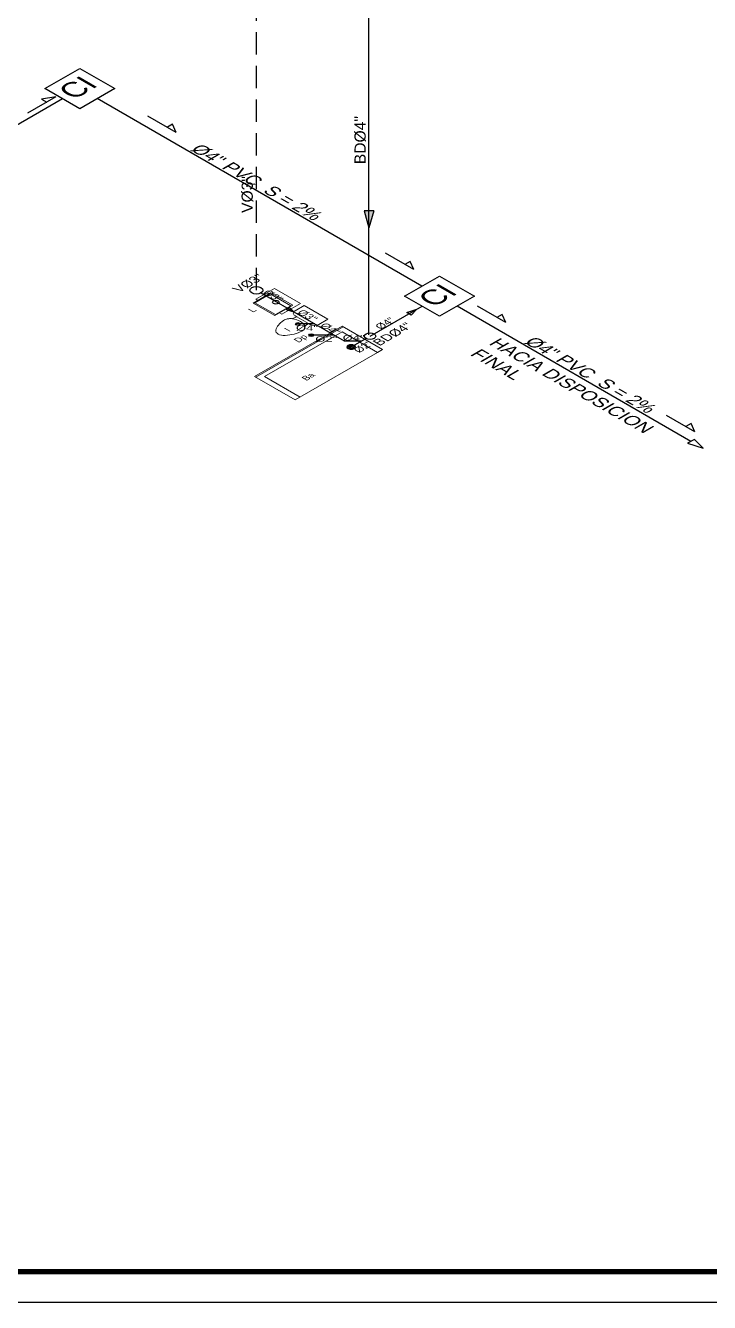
# Model space of a CAD drawing. Header units: feet. Extents: x 1019 to 2236, y -546 to 122.
# Drawn here: x 1071.4 to 1081.07, y -313.27 to -295.21 of the extents above; entities that cross this region are included whole.
import ezdxf

# ---------------------------------------------------------------- set-up
doc = ezdxf.new("R2010")
doc.units = ezdxf.units.FT
doc.header["$LTSCALE"] = 0.05
doc.header["$MEASUREMENT"] = 0
doc.linetypes.add('DASHDOT', pattern=[25.4, 12.7, -6.35, 0, -6.35])
doc.linetypes.add('HIDDEN', pattern=[9.525, 6.35, -3.175])
for name, color, linetype, lineweight in [('AGUAFRIA', 5, 'HIDDEN', 30), ('I-FURN', 8, 'Continuous', 0), ('P-SANR-FIXT', 8, 'Continuous', 9)]:
    doc.layers.add(name, color=color, linetype=linetype, lineweight=lineweight)
for name, color, linetype in [('AGUASNEGRAS', 4, 'Continuous'), ('MARCO', 1, 'Continuous'), ('TELEFONO', 3, 'DASHDOT'), ('TEXTO', 2, 'Continuous'), ('TEXXT', 2, 'Continuous')]:
    doc.layers.add(name, color=color, linetype=linetype)
doc.styles.add('DAMIAN', font='arial.ttf', dxfattribs={"height": 0.12})
doc.styles.add('grd', font='arial.ttf', dxfattribs={"height": 0.15})

msp = doc.modelspace()

# ---------------------------------------------------------------- hatches: boundary and pattern name
at = {"layer": 'AGUASNEGRAS'}
msp.add_hatch(color=256, dxfattribs=at).paths.add_polyline_path([(1076.189, -297.83), (1076.258, -298.07), (1076.327, -297.83)])
at = {"layer": 'AGUASNEGRAS', "ltscale": 3, "extrusion": (0, 0.816497, 0.57735)}
h = msp.add_hatch(color=256, dxfattribs=at)
h.dxf.hatch_style = 1
edge = h.paths.add_edge_path()
edge.add_arc((-1074.942, 165.092), 0.0474, -135, 225)
at = {"layer": 'AGUASNEGRAS', "extrusion": (2.66454e-15, 0.816497, 0.57735)}
msp.add_hatch(color=256, dxfattribs=at).paths.add_polyline_path([(-1075.135, 165.221), (-1075.196, 165.331), (-1075.086, 165.27)])
at = {"layer": 'AGUASNEGRAS', "extrusion": (-2.58127e-15, 0.816497, 0.57735)}
for points in [[(-1076.793, 165.346), (-1076.935, 165.268), (-1076.856, 165.41)], [(-1080.763, 168.551), (-1080.982, 168.672), (-1080.861, 168.453)]]:
    msp.add_hatch(color=256, dxfattribs=at).paths.add_polyline_path(points)
at = {"layer": 'AGUASNEGRAS', "ltscale": 3, "extrusion": (0, 0.816497, 0.57735)}
h = msp.add_hatch(color=256, dxfattribs=at)
h.dxf.hatch_style = 1
edge = h.paths.add_edge_path()
edge.add_arc((-1075.251, 165.627), 0.0332, -135, 225)
h = msp.add_hatch(color=256, dxfattribs=at)
h.dxf.hatch_style = 1
edge = h.paths.add_edge_path()
edge.add_arc((-1076.275, 165.927), 0.0795, -135, 225)
h = msp.add_hatch(color=256, dxfattribs=at)
h.dxf.hatch_style = 1
edge = h.paths.add_edge_path()
edge.add_arc((-1075.443, 165.904), 0.0332, -45, 315)
h = msp.add_hatch(color=256, dxfattribs=at)
h.dxf.hatch_style = 1
edge = h.paths.add_edge_path()
edge.add_arc((-1076.008, 166.192), 0.0474, -45, 315)
at = {"layer": 'TELEFONO', "extrusion": (-1.05774e-16, 0.816497, 0.57735)}
msp.add_hatch(color=256, dxfattribs=at).paths.add_polyline_path([(-1071.829, 160.067), (-1071.703, 160.194), (-1071.63, 160.121)])
at = {"layer": 'TELEFONO', "extrusion": (0, 0.816497, 0.57735)}
for points in [[(-1073.534, 160.935), (-1073.408, 160.809), (-1073.481, 160.736)], [(-1076.894, 164.295), (-1076.768, 164.168), (-1076.841, 164.096)], [(-1078.194, 165.594), (-1078.067, 165.468), (-1078.14, 165.395)], [(-1080.867, 168.267), (-1080.74, 168.141), (-1080.813, 168.068)]]:
    msp.add_hatch(color=256, dxfattribs=at).paths.add_polyline_path(points)

# ---------------------------------------------------------------- linework, layer by layer
at = {"layer": 'AGUAFRIA', "extrusion": (0, 0.816497, 0.57735)}
msp.add_line((1074.667, -298.955, -9.553), (1074.667, -273.394, 8.521), dxfattribs=at)
at = {"layer": 'AGUASNEGRAS', "ltscale": 3, "extrusion": (0, 0.816497, 0.57735)}
for p, q in [((1076.258, -299.587, -8.658), (1076.258, -276.156, 7.91)), ((1069.069, -297.892, -11.055), (1071.924, -296.244, -13.386)), ((1077.008, -298.895, -9.637), (1072.418, -296.245, -13.385)), ((1074.732, -298.992, -9.5), (1075.908, -299.671, -8.539)), ((1076.275, -299.604, -8.634), (1077.01, -299.18, -9.234)), ((1080.812, -301.091, -6.531), (1077.504, -299.181, -9.232)), ((1075.492, -299.431, -8.879), (1075.218, -299.431, -8.879)), ((1075.769, -299.591, -8.653), (1075.409, -299.591, -8.653)), ((1075.908, -299.671, -8.539), (1076.159, -299.671, -8.539)), ((1076.219, -299.637, -8.588), (1075.965, -299.784, -8.38))]:
    msp.add_line(p, q, dxfattribs=at)
at = {"layer": 'AGUASNEGRAS', "extrusion": (0, 0.816497, 0.57735)}
for p, q in [((1071.676, -296.101, -13.588), (1072.169, -295.817, -13.991)), ((1072.169, -295.817, -13.991), (1072.665, -296.103, -13.586)), ((1072.172, -296.387, -13.183), (1071.676, -296.101, -13.588)), ((1072.665, -296.103, -13.586), (1072.172, -296.387, -13.183)), ((1076.762, -299.037, -9.436), (1077.255, -298.753, -9.838)), ((1077.255, -298.753, -9.838), (1077.75, -299.039, -9.434)), ((1075.086, -299.225, -9.17), (1075.135, -299.197, -9.21)), ((1075.135, -299.197, -9.21), (1075.196, -299.26, -9.121)), ((1077.257, -299.323, -9.031), (1076.762, -299.037, -9.436)), ((1077.75, -299.039, -9.434), (1077.257, -299.323, -9.031)), ((1075.086, -299.225, -9.17), (1075.196, -299.26, -9.121)), ((1076.793, -299.269, -9.108), (1076.935, -299.224, -9.172)), ((1076.856, -299.306, -9.056), (1076.793, -299.269, -9.108)), ((1076.856, -299.306, -9.056), (1076.935, -299.224, -9.172)), ((1080.861, -301.063, -6.571), (1080.763, -301.119, -6.491)), ((1080.763, -301.119, -6.491), (1080.982, -301.189, -6.393)), ((1080.861, -301.063, -6.571), (1080.982, -301.189, -6.393))]:
    msp.add_line(p, q, dxfattribs=at)
at = {"layer": 'AGUASNEGRAS', "elevation": 6.317}
for points in [[(1076.327, -297.83), (1076.189, -297.83), (1076.258, -298.07)], [(1076.327, -297.83), (1076.258, -298.07)]]:
    msp.add_lwpolyline(points, dxfattribs=at)
at = {"layer": 'AGUASNEGRAS', "ltscale": 3, "extrusion": (0, 0.816497, 0.57735)}
for centre, radius in [((-1074.667, 164.802, -249.611), 0.092), ((-1074.942, 165.092, -249.611), 0.0474), ((-1075.251, 165.627, -249.611), 0.0332), ((-1076.275, 165.927, -249.611), 0.0795), ((-1075.443, 165.904, -249.611), 0.0332), ((-1076.008, 166.192, -249.611), 0.0474)]:
    msp.add_circle(centre, radius, dxfattribs=at)
at = {"layer": 'I-FURN', "extrusion": (-8.75392e-16, 0.816497, 0.57735)}
for p, q in [((1074.873, -298.99, -9.503), (1074.622, -299.135, -9.298)), ((1074.645, -299.13, -9.305), (1074.861, -299.005, -9.482)), ((1074.657, -299.082, -9.373), (1074.921, -298.929, -9.589)), ((1074.861, -299.005, -9.482), (1075.154, -299.174, -9.243)), ((1075.18, -299.167, -9.253), (1074.873, -298.99, -9.503)), ((1075.29, -299.142, -9.288), (1074.921, -298.929, -9.589)), ((1074.622, -299.135, -9.298), (1074.929, -299.312, -9.048)), ((1074.938, -299.299, -9.066), (1074.645, -299.13, -9.305)), ((1074.657, -299.082, -9.373), (1074.686, -299.098, -9.35)), ((1074.929, -299.312, -9.048), (1075.18, -299.167, -9.253)), ((1075.154, -299.174, -9.243), (1074.938, -299.299, -9.066)), ((1075.026, -299.294, -9.072), (1075.29, -299.142, -9.288)), ((1074.993, -299.275, -9.1), (1075.026, -299.294, -9.072))]:
    msp.add_line(p, q, dxfattribs=at)
at = {"layer": 'MARCO'}
msp.add_lwpolyline([(1054.272, -271.268), (1118.772, -271.268), (1118.772, -313.268), (1054.272, -313.268)], close=True, dxfattribs=at)
at = {"layer": 'MARCO', "const_width": 0.075}
msp.add_lwpolyline([(1111.6, -271.702), (1054.706, -271.702), (1054.706, -312.834), (1111.6, -312.834)], close=True, dxfattribs=at)
at = {"layer": 'P-SANR-FIXT', "extrusion": (-9.88259e-16, 0.816497, 0.57735)}
for p, q in [((1075.342, -299.17, -9.248), (1075.214, -299.244, -9.143)), ((1075.677, -299.363, -8.975), (1075.342, -299.17, -9.248)), ((1075.238, -299.328, -9.025), (1075.176, -299.356, -8.985)), ((1075.214, -299.314, -9.045), (1075.238, -299.328, -9.025)), ((1075.238, -299.328, -9.025), (1075.404, -299.423, -8.89)), ((1075.549, -299.437, -8.87), (1075.677, -299.363, -8.975)), ((1075.355, -299.459, -8.839), (1075.404, -299.423, -8.89)), ((1075.404, -299.423, -8.89), (1075.428, -299.437, -8.87))]:
    msp.add_line(p, q, dxfattribs=at)
at = {"layer": 'P-SANR-FIXT', "extrusion": (0, 0.816497, 0.57735)}
for p, q in [((1074.64, -300.174, -7.828), (1075.878, -299.46, -8.838)), ((1075.896, -299.47, -8.824), (1074.658, -300.185, -7.813)), ((1074.784, -300.174, -7.828), (1075.878, -299.543, -8.721)), ((1075.878, -299.46, -8.838), (1076.452, -299.792, -8.369)), ((1075.878, -299.543, -8.721), (1076.381, -299.833, -8.311)), ((1075.955, -299.763, -8.41), (1076.018, -299.726, -8.461)), ((1076.024, -299.73, -8.456), (1075.961, -299.766, -8.405)), ((1075.974, -299.774, -8.394), (1076.037, -299.737, -8.446)), ((1076.381, -299.833, -8.311), (1075.215, -300.506, -7.359)), ((1076.044, -299.741, -8.441), (1075.981, -299.777, -8.389)), ((1075.994, -299.785, -8.378), (1076.057, -299.749, -8.43)), ((1076.063, -299.752, -8.425), (1076, -299.789, -8.373)), ((1076.381, -299.833, -8.311), (1076.452, -299.792, -8.369)), ((1074.64, -300.174, -7.828), (1075.214, -300.505, -7.36)), ((1074.784, -300.174, -7.828), (1075.287, -300.464, -7.418))]:
    msp.add_line(p, q, dxfattribs=at)
at = {"layer": 'P-SANR-FIXT', "extrusion": (-9.88259e-16, 0.816497, 0.57735)}
for centre, radius, start, end in [((-1075.169, 165.651, -249.611), 0.16, 286.1068, 317.7562), ((-1075.151, 165.589, -249.611), 0.095, 254.9453, 286.1068), ((-1075.11, 165.743, -249.611), 0.254, 225.1491, 254.9453), ((-1075.274, 165.363, -249.611), 0.0849, 315.0472, 45.0472), ((-1075.073, 165.794, -249.611), 0.13, 353.553, 40.2662), ((-1075.363, 165.827, -249.611), 0.422, 317.7562, 353.553), ((-1075.025, 165.489, -249.611), 0.422, 96.5414, 132.3381), ((-1075.109, 165.742, -249.611), 0.254, 195.1491, 224.9453), ((-1075.201, 165.683, -249.611), 0.16, 132.3381, 163.9876), ((-1075.263, 165.7, -249.611), 0.095, 163.9876, 195.1491), ((-1075.488, 165.578, -249.611), 0.0849, 45.0472, 135.0472), ((-1075.058, 165.779, -249.611), 0.13, 49.8282, 96.5414)]:
    msp.add_arc(centre, radius, start, end, dxfattribs=at)
at = {"layer": 'P-SANR-FIXT', "extrusion": (0, 0.816497, 0.57735)}
for centre, radius, start, end in [((-1076.009, 166.192, -249.611), 0.0635, 225.0472, 45.0472), ((-1076.009, 166.192, -249.611), 0.0635, 225.0472, 45.0472), ((-1076.009, 166.192, -249.611), 0.0635, 45.0472, 225.0472), ((-1076.009, 166.192, -249.611), 0.0635, 45.0472, 225.0472), ((-1076.021, 166.141, -249.611), 0.00444, 135.0472, 315.0472), ((-1076.04, 166.161, -249.611), 0.00444, 135.0472, 315.0472), ((-1075.958, 166.205, -249.611), 0.00444, 315.0472, 135.0472), ((-1075.977, 166.224, -249.611), 0.00444, 315.0472, 135.0472), ((-1075.997, 166.243, -249.611), 0.00444, 315.0472, 135.0472), ((-1076.06, 166.18, -249.611), 0.00444, 135.0472, 315.0472)]:
    msp.add_arc(centre, radius, start, end, dxfattribs=at)
at = {"layer": 'TELEFONO', "extrusion": (0, 0.816497, 0.57735)}
for p, q in [((1071.829, -296.221, -13.418), (1071.429, -296.452, -13.091)), ((1071.829, -296.221, -13.418), (1071.63, -296.252, -13.375)), ((1071.63, -296.252, -13.375), (1071.703, -296.294, -13.315)), ((1073.534, -296.722, -12.71), (1073.134, -296.491, -13.037)), ((1073.481, -296.607, -12.872), (1073.408, -296.649, -12.813)), ((1073.534, -296.722, -12.71), (1073.481, -296.607, -12.872)), ((1076.894, -298.662, -9.967), (1076.493, -298.431, -10.294)), ((1076.841, -298.547, -10.129), (1076.768, -298.589, -10.07)), ((1076.894, -298.662, -9.967), (1076.841, -298.547, -10.129)), ((1078.194, -299.412, -8.906), (1077.793, -299.181, -9.233)), ((1078.14, -299.297, -9.068), (1078.067, -299.339, -9.009)), ((1078.194, -299.412, -8.906), (1078.14, -299.297, -9.068)), ((1080.867, -300.955, -6.723), (1080.466, -300.724, -7.05)), ((1080.813, -300.84, -6.886), (1080.74, -300.883, -6.826)), ((1080.867, -300.955, -6.723), (1080.813, -300.84, -6.886))]:
    msp.add_line(p, q, dxfattribs=at)

# ---------------------------------------------------------------- texts
at = {"layer": 'TEXTO', "extrusion": (0, 0.816497, 0.57735), "style": 'grd'}
for p in [(-1072.088, 160.142, -249.611), (-1077.174, 165.227, -249.611)]:
    msp.add_text('CI', height=0.36, rotation=225, dxfattribs=at).set_placement(p)
at = {"layer": 'TEXXT', "extrusion": (0, 0.816497, 0.57735), "style": 'DAMIAN'}
for s, height, rotation, p in [('Ø4" PVC  S = 2%%%', 0.22589, 135.0552, (-1073.725, 161.363, -249.611)), ('VØ', 0.1584, 225, (-1074.425, 164.866, -249.611)), ('3', 0.158, 225, (-1074.651, 164.64, -249.611)), ('"', 0.158, 225, (-1074.738, 164.553, -249.611)), (' Ø3"', 0.132, 135, (-1074.71, 164.835, -249.611)), (' L', 0.11, 225, (-1074.587, 165.381, -249.611)), (' Ø3"', 0.132, 135, (-1075.196, 165.32, -249.611)), (' Ø4"', 0.132, 225, (-1076.388, 165.805, -249.611)), (' I', 0.11, 225, (-1075.097, 165.851, -249.611)), (' Ø4"', 0.132, 180, (-1075.175, 165.79, -249.611)), (' Ø4"', 0.132, 135, (-1075.518, 165.643, -249.611)), (' BDØ4"', 0.1584, 225, (-1076.365, 166.215, -249.611)), (' Dp', 0.11, 225, (-1075.232, 166.121, -249.611)), (' Ø2"', 0.132, 180, (-1075.449, 166.061, -249.611)), (' Ø4"', 0.132, 180, (-1075.835, 166.029, -249.611)), (' Ø2"', 0.132, 225, (-1076.081, 166.38, -249.611)), ('HACIA DISPOSICION', 0.22589, 135.0552, (-1077.942, 166.116, -249.611)), ('Ø4" PVC  S = 2%%%', 0.22589, 135.0552, (-1078.444, 166.083, -249.611)), ('FINAL', 0.2259, 135.0552, (-1077.676, 166.382, -249.611)), (' Ba', 0.11, 225, (-1075.343, 167.054, -249.611))]:
    msp.add_text(s, height=height, rotation=rotation, dxfattribs=at).set_placement(p)
at = {"layer": 'TEXXT', "char_height": 0.1584, "width": 4.18176, "attachment_point": 3, "rotation": 90, "style": 'DAMIAN'}
for s, insert in [(' BD%%C4"', (1076.054, -296.491, 6.317)), ('{\\fArial|b0|i0|c238|p34;V%%C}3{\\fArial|b0|i0|c238|p34;"}', (1074.458, -297.34, -1.179))]:
    msp.add_mtext(s, dxfattribs=dict(at, insert=insert))

doc.saveas('drawing.dxf')
